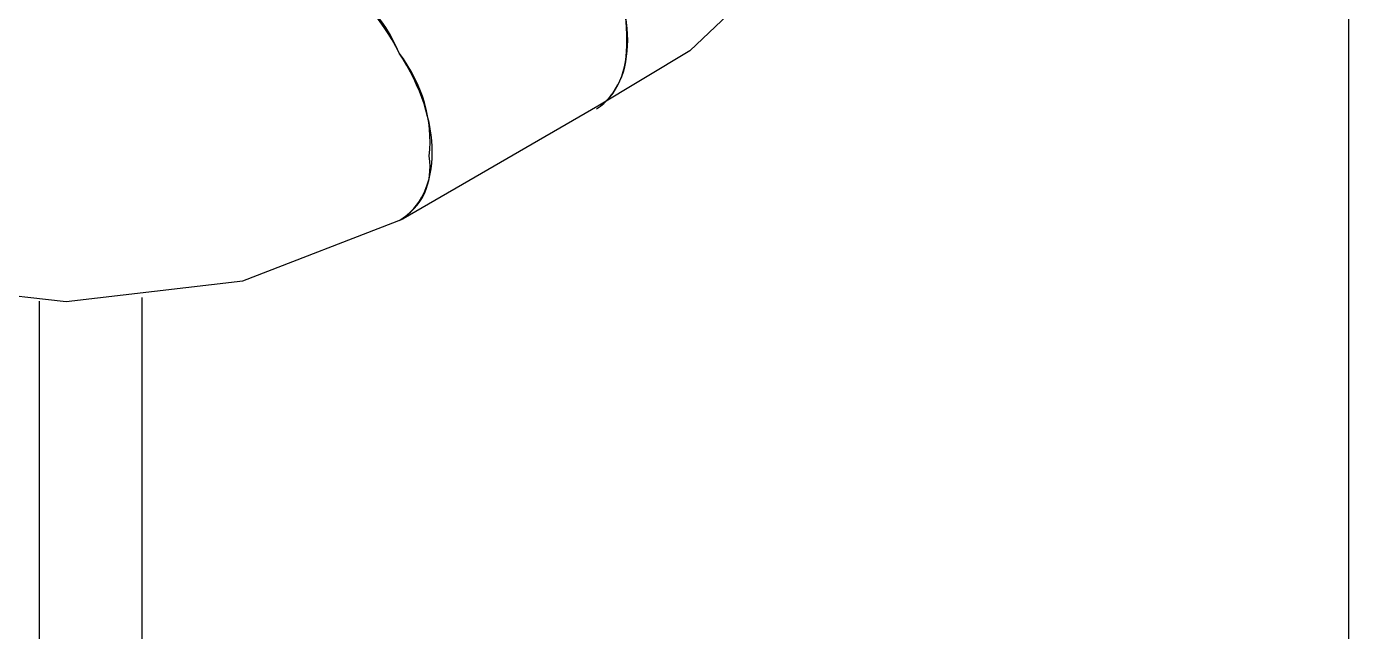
# Model space of a CAD drawing. Header units: inches. Extents: x 0.3 to 33.8, y 15.5 to 37.1.
# Drawn here: x 11.067 to 12.658, y 26.353 to 27.081 of the extents above; entities that cross this region are included whole.
import ezdxf

# ---------------------------------------------------------------- set-up
doc = ezdxf.new("R2010")
doc.units = ezdxf.units.IN
doc.header["$MEASUREMENT"] = 0

# ---------------------------------------------------------------- blocks, each defined once
blk = doc.blocks.new('60298_1')
at = {"transparency": 33554687}
for points in [[(11.8257, 27.8215), (11.927, 27.729), (12.0029, 27.6206), (12.0483, 27.4982), (12.0555, 27.3701), (12.0235, 27.2472), (11.9579, 27.1398), (11.8655, 27.052), (11.7529, 26.9844)], [(12.6582, 27.5519), (12.6582, 26.0306)], [(11.755, 26.9854), (11.5205, 26.8501)], [(10.7093, 26.8496), (10.9024, 26.7747), (11.1152, 26.7505), (11.3279, 26.7752), (11.5205, 26.8501)], [(11.0826, 26.751), (11.0826, 26.2371)], [(11.2066, 26.1726), (11.2066, 26.7551)]]:
    blk.add_lwpolyline(points, dxfattribs=at)
for points in [[(11.7534, 26.9823), (11.8034, 27.0137), (11.8034, 27.1043), (11.7534, 27.1837), (11.7066, 27.2719), (11.6282, 27.3172), (11.5779, 27.287)], [(11.7896, 27.0649), (11.7913, 27.1039), (11.7783, 27.1478), (11.7534, 27.1837), (11.7066, 27.2719), (11.6282, 27.3172), (11.5779, 27.287)], [(11.552, 26.9255), (11.5569, 26.9686), (11.5439, 27.0125), (11.5159, 27.0494), (11.4722, 27.1366), (11.3938, 27.1819), (11.3403, 27.1527)], [(11.5159, 26.8481), (11.569, 26.8784), (11.569, 26.9689), (11.5159, 27.0494), (11.4974, 27.093), (11.4659, 27.1263), (11.4281, 27.1424)]]:
    blk.add_open_spline(points, degree=3, knots=[0, 0, 0, 0, 1, 1, 1, 2, 2, 2, 2], dxfattribs=at)
for points in [[(11.7534, 26.9823), (11.7783, 26.9992), (11.7913, 27.028), (11.7896, 27.0649)], [(11.5159, 26.8481), (11.5439, 26.8638), (11.5569, 26.8927), (11.552, 26.9255)]]:
    blk.add_open_spline(points, degree=3, dxfattribs=at)

msp = doc.modelspace()

# ---------------------------------------------------------------- block references
msp.add_blockref('60298_1', (0, 0))

doc.saveas('drawing.dxf')
